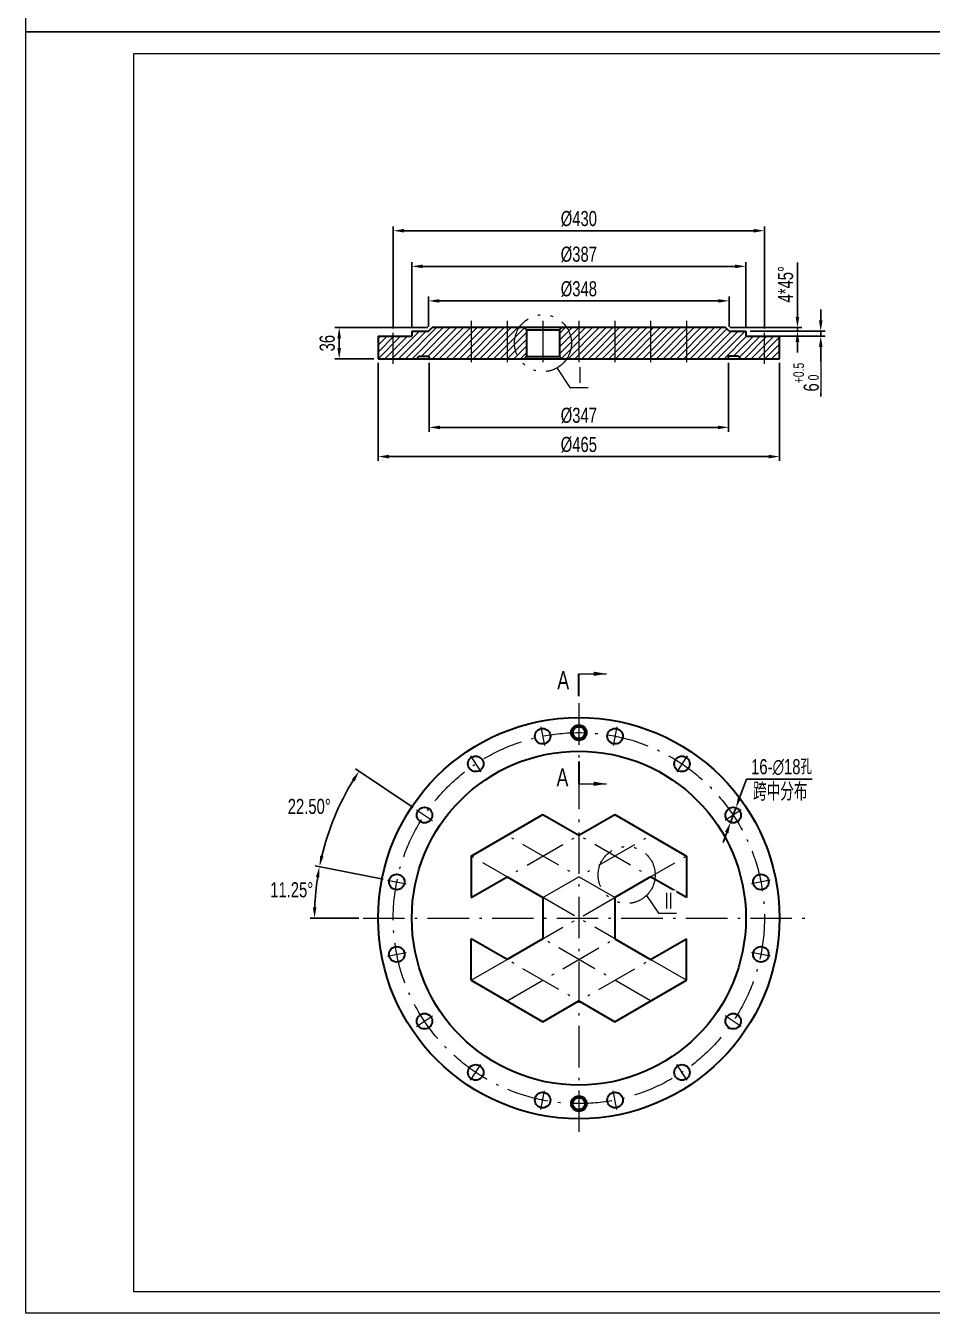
# Model space of a CAD drawing. Header units: millimetres. Extents: x -1909 to 2291, y -510 to 2460.
# Drawn here: x -1909 to -859, y -510 to 982 of the extents above; entities that cross this region are included whole.
import ezdxf

# ---------------------------------------------------------------- set-up
doc = ezdxf.new("R2010")
doc.units = ezdxf.units.MM
doc.linetypes.add('ACAD_ISO10W100', pattern=[18.7, 12, -3, 0.7, -3])
doc.linetypes.add('ACAD_ISO12W100', pattern=[22.4, 12, -3, 0.7, -3, 0.7, -3])
for name, color, linetype, lineweight in [('中心线', 1, 'ACAD_ISO10W100', 18), ('中粗线', 4, 'Continuous', 35), ('双点划线', 3, 'ACAD_ISO12W100', 18), ('标注', 7, 'Continuous', 18), ('细实线', 7, 'Continuous', 18)]:
    doc.layers.add(name, color=color, linetype=linetype, lineweight=lineweight)
doc.styles.add('HGCAD', font='HGCAD.SHX', dxfattribs={"width": 0.75, "bigfont": 'HZTXT.SHX'})
doc.dimstyles.new('HGCAD$0', dxfattribs={"dimtxt": 3.5, "dimasz": 2.5, "dimexe": 1, "dimexo": 1, "dimgap": 1, "dimtad": 1, "dimdec": 1, "dimdsep": 46, "dimtxsty": 'HGCAD', "dimcen": 0, "dimadec": 1, "dimazin": 0, "dimtfac": 1, "dimtmove": 0, "dimatfit": 1, "dimfxl": 0, "dimarcsym": 0})
doc.dimstyles.new('HGCAD$2', dxfattribs={"dimtxt": 3.5, "dimasz": 2.5, "dimexe": 1, "dimexo": 1, "dimgap": 1, "dimtad": 2, "dimtih": 1, "dimdec": 1, "dimdsep": 46, "dimtxsty": 'HGCAD', "dimcen": 0, "dimadec": 0, "dimazin": 0, "dimtfac": 1, "dimtmove": 0, "dimatfit": 1, "dimfxl": 0, "dimarcsym": 0})
doc.dimstyles.new('HGCAD$3', dxfattribs={"dimtxt": 3.5, "dimasz": 2.5, "dimexe": 1, "dimexo": 1, "dimgap": 1, "dimtad": 1, "dimtoh": 1, "dimdec": 1, "dimdsep": 46, "dimtxsty": 'HGCAD', "dimcen": 0, "dimadec": 1, "dimazin": 0, "dimtfac": 1, "dimtmove": 0, "dimatfit": 1, "dimfxl": 0, "dimarcsym": 0})

# ---------------------------------------------------------------- blocks, each defined once
blk = doc.blocks.new('HGCAD#HGTFTK~A3H~HGCAD图框')
at = {"layer": '细实线', "color": 7}
blk.add_lwpolyline([(5, -5), (-415, -5), (-415, 292), (5, 292)], close=True, dxfattribs=at)
at = {"layer": '细实线', "color": 2}
blk.add_lwpolyline([(0, 0), (-390, 0), (-390, 287), (0, 287)], close=True, dxfattribs=at)
blk = doc.blocks.new('*D52')
at = {"layer": 'Defpoints', "color": 0, "ltscale": 5}
for p in [(-1501, 596.3), (-1036, 596.3), (-1501, 482.8)]:
    blk.add_point(p, dxfattribs=at)
at = {"layer": '标注', "color": 0, "lineweight": -2, "ltscale": 5}
for p, q in [((-1501, 591.3), (-1501, 477.8)), ((-1036, 591.3), (-1036, 477.8)), ((-1048.5, 482.8), (-1488.5, 482.8))]:
    blk.add_line(p, q, dxfattribs=at)
at = {"layer": '标注', "color": 0, "ltscale": 5}
for points in [[(-1488.5, 484.9), (-1488.5, 480.8), (-1501, 482.8)], [(-1048.5, 484.9), (-1048.5, 480.8), (-1036, 482.8)]]:
    blk.add_solid(points, dxfattribs=at)
at = {"layer": '标注', "color": 0, "ltscale": 5, "insert": (-1268.5, 496.6), "char_height": 17.5, "attachment_point": 5, "style": 'HGCAD', "bg_fill": 3, "box_fill_scale": 1.1, "bg_fill_color": 256, "bg_fill_true_color": 13158600, "bg_fill_transparency": 2157}
blk.add_mtext('%%C465', dxfattribs=at)
blk = doc.blocks.new('*D53')
at = {"layer": 'Defpoints', "color": 0, "ltscale": 5}
for p in [(-1442, 596.3), (-1095, 596.3), (-1095, 516.7)]:
    blk.add_point(p, dxfattribs=at)
at = {"layer": '标注', "color": 0, "lineweight": -2, "ltscale": 5}
for p, q in [((-1442, 591.3), (-1442, 511.7)), ((-1095, 591.3), (-1095, 511.7)), ((-1429.5, 516.7), (-1107.5, 516.7))]:
    blk.add_line(p, q, dxfattribs=at)
at = {"layer": '标注', "color": 0, "ltscale": 5}
for points in [[(-1429.5, 518.7), (-1429.5, 514.6), (-1442, 516.7)], [(-1107.5, 518.7), (-1107.5, 514.6), (-1095, 516.7)]]:
    blk.add_solid(points, dxfattribs=at)
at = {"layer": '标注', "color": 0, "ltscale": 5, "insert": (-1268.5, 530.4), "char_height": 17.5, "attachment_point": 5, "style": 'HGCAD', "bg_fill": 3, "box_fill_scale": 1.1, "bg_fill_color": 256, "bg_fill_true_color": 13158600, "bg_fill_transparency": 2282}
blk.add_mtext('%%C347', dxfattribs=at)
blk = doc.blocks.new('*D54')
at = {"layer": 'Defpoints', "color": 0, "ltscale": 5}
for p in [(-1094.5, 663.3), (-1442.5, 628.3), (-1094.5, 628.3)]:
    blk.add_point(p, dxfattribs=at)
at = {"layer": '标注', "color": 0, "lineweight": -2, "ltscale": 5}
for p, q in [((-1442.5, 633.3), (-1442.5, 668.3)), ((-1430, 663.3), (-1107, 663.3)), ((-1094.5, 633.3), (-1094.5, 668.3))]:
    blk.add_line(p, q, dxfattribs=at)
at = {"layer": '标注', "color": 0, "ltscale": 5}
for points in [[(-1430, 665.3), (-1430, 661.2), (-1442.5, 663.3)], [(-1107, 665.3), (-1107, 661.2), (-1094.5, 663.3)]]:
    blk.add_solid(points, dxfattribs=at)
at = {"layer": '标注', "color": 0, "ltscale": 5, "insert": (-1268.5, 677), "char_height": 17.5, "attachment_point": 5, "style": 'HGCAD', "bg_fill": 3, "box_fill_scale": 1.1, "bg_fill_color": 256, "bg_fill_true_color": 13158600, "bg_fill_transparency": 2177}
blk.add_mtext('%%C348', dxfattribs=at)
blk = doc.blocks.new('*D55')
at = {"layer": 'Defpoints', "color": 0, "ltscale": 5}
for p in [(-1075, 703.3), (-1462, 628.3), (-1075, 628.3)]:
    blk.add_point(p, dxfattribs=at)
at = {"layer": '标注', "color": 0, "lineweight": -2, "ltscale": 5}
for p, q in [((-1462, 633.3), (-1462, 708.3)), ((-1449.5, 703.3), (-1087.5, 703.3)), ((-1075, 633.3), (-1075, 708.3))]:
    blk.add_line(p, q, dxfattribs=at)
at = {"layer": '标注', "color": 0, "ltscale": 5}
for points in [[(-1449.5, 705.4), (-1449.5, 701.2), (-1462, 703.3)], [(-1087.5, 705.4), (-1087.5, 701.2), (-1075, 703.3)]]:
    blk.add_solid(points, dxfattribs=at)
at = {"layer": '标注', "color": 0, "ltscale": 5, "insert": (-1268.5, 717.1), "char_height": 17.5, "attachment_point": 5, "style": 'HGCAD', "bg_fill": 3, "box_fill_scale": 1.1, "bg_fill_color": 256, "bg_fill_true_color": 13158600, "bg_fill_transparency": 2197}
blk.add_mtext('%%C387', dxfattribs=at)
blk = doc.blocks.new('*D56')
at = {"layer": 'Defpoints', "color": 0, "ltscale": 5}
for p in [(-1053.5, 744.6), (-1483.5, 626.3), (-1053.5, 626.3)]:
    blk.add_point(p, dxfattribs=at)
at = {"layer": '标注', "color": 0, "lineweight": -2, "ltscale": 5}
for p, q in [((-1483.5, 631.3), (-1483.5, 749.6)), ((-1053.5, 631.3), (-1053.5, 749.6)), ((-1471, 744.6), (-1066, 744.6))]:
    blk.add_line(p, q, dxfattribs=at)
at = {"layer": '标注', "color": 0, "ltscale": 5}
for points in [[(-1471, 746.7), (-1471, 742.5), (-1483.5, 744.6)], [(-1066, 746.7), (-1066, 742.5), (-1053.5, 744.6)]]:
    blk.add_solid(points, dxfattribs=at)
at = {"layer": '标注', "color": 0, "ltscale": 5, "insert": (-1268.5, 758.4), "char_height": 17.5, "attachment_point": 5, "style": 'HGCAD', "bg_fill": 3, "box_fill_scale": 1.1, "bg_fill_color": 256, "bg_fill_true_color": 13158600, "bg_fill_transparency": 2322}
blk.add_mtext('%%C430', dxfattribs=at)
blk = doc.blocks.new('*D57')
at = {"layer": 'Defpoints', "color": 0, "ltscale": 5}
for p in [(-1098.5, 632.3), (-1075, 628.3), (-1015.3, 628.3)]:
    blk.add_point(p, dxfattribs=at)
at = {"layer": '标注', "color": 0, "lineweight": -2, "ltscale": 5}
for p, q in [((-1015.3, 644.8), (-1015.3, 707.7)), ((-1093.5, 632.3), (-1010.3, 632.3)), ((-1070, 628.3), (-1010.3, 628.3)), ((-1015.3, 628.3), (-1015.3, 632.3)), ((-1015.3, 615.8), (-1015.3, 603.3))]:
    blk.add_line(p, q, dxfattribs=at)
at = {"layer": '标注', "color": 0, "ltscale": 5}
for points in [[(-1017.4, 644.8), (-1013.2, 644.8), (-1015.3, 632.3)], [(-1017.4, 615.8), (-1013.2, 615.8), (-1015.3, 628.3)]]:
    blk.add_solid(points, dxfattribs=at)
at = {"layer": '标注', "color": 0, "ltscale": 5, "insert": (-1029, 682.5), "char_height": 17.5, "attachment_point": 5, "rotation": 90, "style": 'HGCAD', "bg_fill": 3, "box_fill_scale": 1.1, "bg_fill_color": 256, "bg_fill_true_color": 13158600, "bg_fill_transparency": 2207}
blk.add_mtext('4*45%%D', dxfattribs=at)
blk = doc.blocks.new('*D58')
at = {"layer": 'Defpoints', "color": 0, "ltscale": 5}
for p in [(-1075, 628.3), (-1075, 622.3), (-988.3, 622.3)]:
    blk.add_point(p, dxfattribs=at)
at = {"layer": '标注', "color": 0, "lineweight": -2, "ltscale": 5}
for p, q in [((-988.3, 640.8), (-988.3, 653.3)), ((-1070, 628.3), (-983.3, 628.3)), ((-988.3, 628.3), (-988.3, 622.3)), ((-1070, 622.3), (-983.3, 622.3)), ((-988.3, 609.8), (-988.3, 552.4))]:
    blk.add_line(p, q, dxfattribs=at)
at = {"layer": '标注', "color": 0, "ltscale": 5}
for points in [[(-990.4, 640.8), (-986.2, 640.8), (-988.3, 628.3)], [(-990.4, 609.8), (-986.2, 609.8), (-988.3, 622.3)]]:
    blk.add_solid(points, dxfattribs=at)
at = {"layer": '标注', "color": 0, "ltscale": 5, "insert": (-1005.2, 574.9), "char_height": 17.5, "attachment_point": 5, "rotation": 90, "style": 'HGCAD', "bg_fill": 3, "box_fill_scale": 1.1, "bg_fill_color": 256, "bg_fill_true_color": 13158600, "bg_fill_transparency": 2212}
blk.add_mtext('6{\\H0.7x;\\S+0.5^  0;}', dxfattribs=at)
blk = doc.blocks.new('*D48')
at = {"layer": 'Defpoints', "color": 0, "ltscale": 5}
for p in [(-1490.2, -8), (-1468.6, -12.3), (-1518.5, -52.1), (-1004.5, -52.1)]:
    blk.add_point(p, dxfattribs=at)
at = {"layer": '标注', "color": 0, "lineweight": -2, "ltscale": 5}
for p, q in [((-1495.1, -7), (-1573.8, 8.7)), ((-1523.5, -52.1), (-1579.7, -52.1))]:
    blk.add_line(p, q, dxfattribs=at)
blk.add_arc((-1268.5, -52.1), 306.2, 171.0888, 177.6612, dxfattribs=at)
at = {"layer": '标注', "color": 0, "ltscale": 5}
for points in [[(-1573.1, -4.3), (-1569, -5), (-1568.9, 7.7)], [(-1572.4, -39.6), (-1576.6, -39.5), (-1574.7, -52.1)]]:
    blk.add_solid(points, dxfattribs=at)
at = {"layer": '标注', "color": 0, "ltscale": 5, "insert": (-1601.1, -19.3), "char_height": 17.5, "attachment_point": 5, "style": 'HGCAD', "bg_fill": 3, "box_fill_scale": 1.1, "bg_fill_color": 256, "bg_fill_true_color": 13158600, "bg_fill_transparency": 3215136}
blk.add_mtext('11.25°', dxfattribs=at)
at = {"layer": 'Defpoints', "color": 0, "ltscale": 5}
blk.add_point((-1572.1, -12.1), dxfattribs=at)
blk = doc.blocks.new('*D49')
at = {"layer": 'Defpoints', "color": 0, "ltscale": 5}
for p in [(-1543.2, 83.4), (-1456.4, 73.5), (-1438.1, 61.3), (-1490.2, -8), (-1468.6, -12.3)]:
    blk.add_point(p, dxfattribs=at)
at = {"layer": '标注', "color": 0, "lineweight": -2, "ltscale": 5}
for p, q in [((-1460.6, 76.3), (-1527.3, 120.9)), ((-1495.1, -7), (-1573.8, 8.7))]:
    blk.add_line(p, q, dxfattribs=at)
blk.add_arc((-1268.5, -52.1), 306.3, 148.5887, 166.4113, dxfattribs=at)
at = {"layer": '标注', "color": 0, "ltscale": 5}
for points in [[(-1531.6, 108.7), (-1528.1, 106.4), (-1523.1, 118.1)], [(-1564.2, 19.4), (-1568.2, 20.3), (-1568.9, 7.7)]]:
    blk.add_solid(points, dxfattribs=at)
at = {"layer": '标注', "color": 0, "ltscale": 5, "insert": (-1580.8, 77.3), "char_height": 17.5, "attachment_point": 5, "style": 'HGCAD', "bg_fill": 3, "box_fill_scale": 1.1, "bg_fill_color": 256, "bg_fill_true_color": 13158600, "bg_fill_transparency": 3277717}
blk.add_mtext('22.50°', dxfattribs=at)
blk = doc.blocks.new('*D50')
at = {"layer": 'Defpoints', "color": 0, "ltscale": 5}
for p in [(-1438.5, 632.3), (-1501, 596.3)]:
    blk.add_point(p, dxfattribs=at)
at = {"layer": '标注', "color": 0, "lineweight": -2, "ltscale": 5}
for p, q in [((-1443.5, 632.3), (-1551.1, 632.3)), ((-1546.1, 619.8), (-1546.1, 608.8)), ((-1506, 596.3), (-1551.1, 596.3))]:
    blk.add_line(p, q, dxfattribs=at)
at = {"layer": '标注', "color": 0, "ltscale": 5}
for points in [[(-1548.2, 619.8), (-1544, 619.8), (-1546.1, 632.3)], [(-1548.2, 608.8), (-1544, 608.8), (-1546.1, 596.3)]]:
    blk.add_solid(points, dxfattribs=at)
at = {"layer": '标注', "color": 0, "ltscale": 5, "insert": (-1559.9, 614.3), "char_height": 17.5, "attachment_point": 5, "rotation": 90, "style": 'HGCAD', "bg_fill": 3, "box_fill_scale": 1.1, "bg_fill_color": 256, "bg_fill_true_color": 13158600, "bg_fill_transparency": 2537}
blk.add_mtext('36', dxfattribs=at)
at = {"layer": 'Defpoints', "color": 0, "ltscale": 5}
blk.add_point((-1546.1, 596.3), dxfattribs=at)
blk = doc.blocks.new('*D51')
at = {"layer": 'Defpoints', "color": 0, "ltscale": 5}
for p in [(-1086.6, 75.8), (-1092.9, 58.9)]:
    blk.add_point(p, dxfattribs=at)
at = {"layer": '标注', "color": 0, "lineweight": -2, "ltscale": 5}
for p, q in [((-1082.3, 87.5), (-1074.3, 109.1)), ((-1074.3, 109.1), (-998.3, 109.1)), ((-1092.9, 58.9), (-1086.6, 75.8)), ((-1097.2, 47.2), (-1101.5, 35.5))]:
    blk.add_line(p, q, dxfattribs=at)
at = {"layer": '标注', "color": 0, "ltscale": 5}
for points in [[(-1084.2, 88.3), (-1080.3, 86.8), (-1086.6, 75.8)], [(-1099.1, 47.9), (-1095.2, 46.5), (-1092.9, 58.9)]]:
    blk.add_solid(points, dxfattribs=at)
at = {"layer": '标注', "color": 0, "ltscale": 5, "insert": (-1033.8, 122.9), "char_height": 17.5, "attachment_point": 5, "style": 'HGCAD', "bg_fill": 3, "box_fill_scale": 1.1, "bg_fill_color": 256, "bg_fill_true_color": 13158600, "bg_fill_transparency": 2767}
blk.add_mtext('16-∅18孔', dxfattribs=at)

msp = doc.modelspace()

# ---------------------------------------------------------------- hatches: boundary and pattern name
at = {"layer": '细实线', "ltscale": 4}
h = msp.add_hatch(dxfattribs=at)
h.set_pattern_fill('ANSI31', color=5, scale=1.75, style=0)
h.set_pattern_definition([(45, (-1869.548, -1438.21), (-3.928862, 3.928862), [])])
h.paths.add_polyline_path([(-1393.21, 632.27), (-1438.5, 632.27), (-1442.5, 628.27), (-1462, 628.27), (-1462, 622.27), (-1483.5, 622.27), (-1483.5, 596.27), (-1456.02, 596.27), (-1453.5, 599.27), (-1442, 599.27), (-1442, 596.27), (-1393.21, 596.27)])
h.paths.add_polyline_path([(-1483.5, 622.27), (-1501, 622.27), (-1501, 596.27), (-1483.5, 596.27)])
h.paths.add_polyline_path([(-1351.64, 632.27), (-1393.21, 632.27), (-1393.21, 596.27), (-1351.64, 596.27)])
h.paths.add_polyline_path([(-1329.27, 629.77), (-1331.77, 632.27), (-1351.64, 632.27), (-1351.64, 596.27), (-1331.77, 596.27), (-1329.27, 598.77)])
h.paths.add_polyline_path([(-1268.5, 632.27), (-1288.37, 632.27), (-1290.87, 629.77), (-1290.87, 598.77), (-1288.37, 596.27), (-1268.5, 596.27)])
h.paths.add_polyline_path([(-1226.93, 632.27), (-1268.5, 632.27), (-1268.5, 596.27), (-1226.93, 596.27)])
h.paths.add_polyline_path([(-1185.36, 632.27), (-1226.93, 632.27), (-1226.93, 596.27), (-1185.36, 596.27)])
h.paths.add_polyline_path([(-1143.79, 632.27), (-1185.36, 632.27), (-1185.36, 596.27), (-1143.79, 596.27)])
h.paths.add_polyline_path([(-1053.5, 622.27), (-1075, 622.27), (-1075, 628.27), (-1094.5, 628.27), (-1098.5, 632.27), (-1143.79, 632.27), (-1143.79, 596.27), (-1095, 596.27), (-1095, 599.27), (-1083.5, 599.27), (-1080.98, 596.27), (-1053.5, 596.27)])
h.paths.add_polyline_path([(-1036, 622.27), (-1053.5, 622.27), (-1053.5, 596.27), (-1036, 596.27)])

# ---------------------------------------------------------------- linework, layer by layer
at = {"layer": '中心线', "ltscale": 4}
for p, q in [((-1393.21, 640.27), (-1393.21, 589.27)), ((-1351.64, 640.27), (-1351.64, 589.27)), ((-1310.07, 640.27), (-1310.07, 589.27)), ((-1268.5, 640.27), (-1268.5, 589.27)), ((-1226.93, 640.27), (-1226.93, 589.27)), ((-1185.36, 640.27), (-1185.36, 589.27)), ((-1143.79, 640.27), (-1143.79, 589.27)), ((-1483.5, 590.27), (-1483.5, 626.27)), ((-1053.5, 590.27), (-1053.5, 626.27)), ((-1268.5, 196.94), (-1268.5, -309.06)), ((-1312.59, 169.59), (-1308.3, 148.02)), ((-1224.41, 169.59), (-1228.7, 148.02)), ((-1394.06, 135.85), (-1381.84, 117.56)), ((-1142.94, 135.85), (-1155.16, 117.56)), ((-1456.41, 73.49), (-1438.12, 61.27)), ((-1393.21, -28.06), (-1226.93, 67.94)), ((-1393.21, 19.94), (-1310.07, 67.94)), ((-1143.79, -28.06), (-1310.07, 67.94)), ((-1143.79, 19.94), (-1226.93, 67.94)), ((-1080.59, 73.49), (-1098.88, 61.27)), ((-1226.93, -28.06), (-1351.64, 43.94)), ((-1310.07, -28.06), (-1185.36, 43.94)), ((-1393.21, -124.06), (-1143.79, 19.94)), ((-1393.21, -124.06), (-1143.79, 19.94)), ((-1143.79, -124.06), (-1393.21, 19.94)), ((-1143.79, -124.06), (-1393.21, 19.94)), ((-1490.16, -7.97), (-1468.58, -12.27)), ((-1046.84, -7.97), (-1068.42, -12.27)), ((-1310.07, -28.06), (-1310.07, -76.06)), ((-1226.93, -28.06), (-1226.93, -76.06)), ((-1518.5, -52.06), (-1004.5, -52.06)), ((-1226.93, -172.06), (-1393.21, -76.06)), ((-1351.64, -148.06), (-1226.93, -76.06)), ((-1310.07, -172.06), (-1143.79, -76.06)), ((-1185.36, -148.06), (-1310.07, -76.06)), ((-1490.16, -96.15), (-1468.58, -91.86)), ((-1046.84, -96.15), (-1068.42, -91.86)), ((-1310.07, -172.06), (-1393.21, -124.06)), ((-1226.93, -172.06), (-1143.79, -124.06)), ((-1456.41, -177.62), (-1438.12, -165.4)), ((-1080.59, -177.62), (-1098.88, -165.4)), ((-1394.06, -239.98), (-1381.84, -221.68)), ((-1142.94, -239.98), (-1155.16, -221.68)), ((-1312.59, -273.72), (-1308.3, -252.14)), ((-1224.41, -273.72), (-1228.7, -252.14))]:
    msp.add_line(p, q, dxfattribs=at)
msp.add_circle((-1268.5, -52.06), 215, dxfattribs=at)
at = {"layer": '中粗线', "ltscale": 4}
for p, q in [((-1462, 628.27), (-1442.5, 628.27)), ((-1462, 628.27), (-1462, 622.27)), ((-1442.5, 628.27), (-1438.5, 632.27)), ((-1098.5, 632.27), (-1438.5, 632.27)), ((-1329.27, 629.77), (-1331.77, 632.27)), ((-1329.27, 629.77), (-1329.27, 598.77)), ((-1329.27, 629.77), (-1290.87, 629.77)), ((-1290.87, 629.77), (-1288.37, 632.27)), ((-1290.87, 629.77), (-1290.87, 598.77)), ((-1094.5, 628.27), (-1098.5, 632.27)), ((-1094.5, 628.27), (-1075, 628.27)), ((-1075, 628.27), (-1075, 622.27)), ((-1501, 622.27), (-1501, 596.27)), ((-1501, 622.27), (-1462, 622.27)), ((-1075, 622.27), (-1036, 622.27)), ((-1036, 596.27), (-1036, 622.27)), ((-1453.5, 599.27), (-1456.02, 596.27)), ((-1453.5, 599.27), (-1442, 599.27)), ((-1442, 596.27), (-1442, 599.27)), ((-1329.27, 598.77), (-1331.77, 596.27)), ((-1329.27, 598.77), (-1290.87, 598.77)), ((-1290.87, 598.77), (-1288.37, 596.27)), ((-1095, 596.27), (-1095, 599.27)), ((-1083.5, 599.27), (-1095, 599.27)), ((-1083.5, 599.27), (-1080.98, 596.27)), ((-1501, 596.27), (-1036, 596.27)), ((-1463.5, 596.27), (-1463.5, 596.27)), ((-1073.5, 596.27), (-1073.5, 596.27)), ((-1393.21, 19.94), (-1310.07, 67.94)), ((-1310.07, 67.94), (-1268.5, 43.94)), ((-1268.5, 43.94), (-1226.93, 67.94)), ((-1226.93, 67.94), (-1143.79, 19.94)), ((-1393.21, 19.94), (-1393.21, -28.06)), ((-1143.79, 19.94), (-1143.79, -28.06)), ((-1393.21, -28.06), (-1351.64, -4.06)), ((-1351.64, -4.06), (-1310.07, -28.06)), ((-1185.36, -4.06), (-1226.93, -28.06)), ((-1143.79, -28.06), (-1185.36, -4.06)), ((-1310.07, -28.06), (-1310.07, -76.06)), ((-1226.93, -28.06), (-1226.93, -76.06)), ((-1393.21, -124.06), (-1393.21, -76.06)), ((-1351.64, -100.06), (-1393.21, -76.06)), ((-1310.07, -76.06), (-1351.64, -100.06)), ((-1226.93, -76.06), (-1185.36, -100.06)), ((-1185.36, -100.06), (-1143.79, -76.06)), ((-1143.79, -124.06), (-1143.79, -76.06)), ((-1393.21, -124.06), (-1310.07, -172.06)), ((-1226.93, -172.06), (-1143.79, -124.06)), ((-1310.07, -172.06), (-1268.5, -148.06)), ((-1268.5, -148.06), (-1226.93, -172.06))]:
    msp.add_line(p, q, dxfattribs=at)
at = {"layer": '中粗线', "color": 3, "ltscale": 6}
for p, q in [((-1268.5, 205.12), (-1268.5, 231.12)), ((-1268.5, 129.63), (-1268.5, 103.63))]:
    msp.add_line(p, q, dxfattribs=at)
at = {"layer": '中粗线', "ltscale": 4}
for centre, radius in [((-1268.5, -52.06), 232.5), ((-1310.44, 158.8), 9), ((-1268.5, 162.94), 9), ((-1268.5, 162.94), 7), ((-1226.55, 158.8), 9), ((-1268.5, -52.06), 193.5), ((-1387.95, 126.7), 9), ((-1149.05, 126.7), 9), ((-1447.26, 67.38), 9), ((-1089.73, 67.38), 9), ((-1479.37, -10.12), 9), ((-1057.63, -10.12), 9), ((-1479.37, -94.01), 9), ((-1057.63, -94.01), 9), ((-1447.26, -171.51), 9), ((-1089.73, -171.51), 9), ((-1387.95, -230.83), 9), ((-1149.05, -230.83), 9), ((-1310.44, -262.93), 9), ((-1268.5, -267.06), 9), ((-1268.5, -267.06), 7), ((-1226.55, -262.93), 9)]:
    msp.add_circle(centre, radius, dxfattribs=at)
at = {"layer": '双点划线', "ltscale": 4}
for centre in [(-1310.07, 614.27), (-1213.12, -2.07), (-1213.12, -2.07)]:
    msp.add_circle(centre, 33, dxfattribs=at)
at = {"layer": '标注', "color": 3, "ltscale": 6}
for p, q in [((-1268.5, 231.12), (-1236.5, 231.12)), ((-1268.5, 103.63), (-1236.5, 103.63))]:
    msp.add_line(p, q, dxfattribs=at)
for points in [[(-1251.5, 228.62), (-1251.5, 233.62), (-1236.5, 231.12)], [(-1251.5, 106.13), (-1251.5, 101.13), (-1236.5, 103.63)]]:
    msp.add_solid(points, dxfattribs=at)
at = {"layer": '细实线', "color": 6, "ltscale": 4}
for centre, start, end in [((-1268.5, 162.94), 181.06603, 90), ((-1268.5, -267.06), 270, 178.93397)]:
    msp.add_arc(centre, 8, start, end, dxfattribs=at)

# ---------------------------------------------------------------- block references
at = {"layer": '细实线', "ltscale": 5, "xscale": 5, "yscale": 5, "zscale": 5}
for p in [(165.84, 1000.04), (165.84, -484.96)]:
    msp.add_blockref('HGCAD#HGTFTK~A3H~HGCAD图框', p, dxfattribs=at)

# ---------------------------------------------------------------- next in the draw order: texts
at = {"layer": '标注', "color": 3, "ltscale": 6, "char_height": 21, "width": 15.7272, "attachment_point": 5, "style": 'HGCAD', "bg_fill": 3, "box_fill_scale": 1.1, "bg_fill_color": 256, "bg_fill_true_color": 13158600, "bg_fill_transparency": 427}
for insert in [(-1286.61, 223.68), (-1287.47, 111.06)]:
    msp.add_mtext('A', dxfattribs=dict(at, insert=insert))

# ---------------------------------------------------------------- next in the draw order: dimensions: what is measured, and where the dimension line sits
at = {"layer": '标注', "color": 3, "ltscale": 5}
for base, p1, p2, picture, middle in [((-1094.5, 663.26), (-1442.5, 628.27), (-1094.5, 628.27), '*D54', (-1268.5, 677.01)), ((-1501, 482.84), (-1036, 596.27), (-1501, 596.27), '*D52', (-1268.5, 496.59))]:
    dim = msp.add_linear_dim(base=base, p1=p1, p2=p2, text='%%C<>', dimstyle='HGCAD$0', override={"dimscale": 5}, dxfattribs=at)
    dim.commit()
    dim.dimension.update_dxf_attribs({"geometry": picture, "text_midpoint": middle})
dim = msp.add_diameter_dim_2p(p1=(-1092.85, 58.94), p2=(-1086.61, 75.82), text='16-<>孔', dimstyle='HGCAD$3', override={"dimscale": 5, "dimtdec": 1}, dxfattribs=at)
dim.commit()
dim.dimension.update_dxf_attribs({"geometry": '*D51', "text_midpoint": (-1033.78, 109.1), "dimtype": 163})
dim = msp.add_angular_dim_2l(base=(-1572.1216, -12.0917), line1=((-1490.1565, -7.9739), (-1468.5792, -12.2659)), line2=((-1518.499, -52.0643), (-1004.499, -52.0643)), dimstyle='HGCAD$2', override={"dimscale": 5, "dimadec": 2, "dimtdec": 1}, dxfattribs=at)
dim.commit()
dim.dimension.update_dxf_attribs({"geometry": '*D48', "text_midpoint": (-1601.0583, -19.3101)})

# ---------------------------------------------------------------- next in the draw order: linework, layer by layer
at = {"layer": '标注', "color": 6, "ltscale": 5}
for p, q in [((-1190.06, -25.67), (-1176.21, -46.42)), ((-1176.21, -46.42), (-1155.21, -46.42))]:
    msp.add_line(p, q, dxfattribs=at)

# ---------------------------------------------------------------- next in the draw order: texts
at = {"layer": '标注', "color": 3, "ltscale": 6, "insert": (-1035.15, 94.47), "char_height": 21, "width": 69.0905, "attachment_point": 5, "style": 'HGCAD', "bg_fill": 3, "box_fill_scale": 1.1, "bg_fill_color": 256, "bg_fill_true_color": 13158600, "bg_fill_transparency": 367}
msp.add_mtext('跨中分布', dxfattribs=at)

# ---------------------------------------------------------------- next in the draw order: dimensions: what is measured, and where the dimension line sits
at = {"layer": '标注', "color": 3, "ltscale": 5}
for base, p1, p2, picture, middle in [((-1075, 703.33), (-1462, 628.27), (-1075, 628.27), '*D55', (-1268.5, 717.08)), ((-1095, 516.66), (-1442, 596.27), (-1095, 596.27), '*D53', (-1268.5, 530.41))]:
    dim = msp.add_linear_dim(base=base, p1=p1, p2=p2, text='%%C<>', dimstyle='HGCAD$0', override={"dimscale": 5}, dxfattribs=at)
    dim.commit()
    dim.dimension.update_dxf_attribs({"geometry": picture, "text_midpoint": middle})
dim = msp.add_angular_dim_2l(base=(-1543.1797, 83.3932), line1=((-1456.4111, 73.4945), (-1438.1188, 61.272)), line2=((-1490.1565, -7.9739), (-1468.5792, -12.2659)), dimstyle='HGCAD$2', override={"dimscale": 5, "dimadec": 2, "dimtdec": 1}, dxfattribs=at)
dim.commit()
dim.dimension.update_dxf_attribs({"geometry": '*D49', "text_midpoint": (-1580.8314, 77.308)})

# ---------------------------------------------------------------- next in the draw order: linework, layer by layer
at = {"layer": '标注', "color": 6, "ltscale": 5}
for p, q in [((-1293.9, 585.51), (-1278.8, 562.87)), ((-1278.8, 562.87), (-1257.8, 562.87))]:
    msp.add_line(p, q, dxfattribs=at)

# ---------------------------------------------------------------- next in the draw order: texts
at = {"layer": '标注', "color": 6, "ltscale": 6, "insert": (-1164.53, -32.55), "char_height": 21, "width": 13.4149, "attachment_point": 5, "style": 'HGCAD', "bg_fill": 3, "box_fill_scale": 1.1, "bg_fill_color": 256, "bg_fill_true_color": 13158600, "bg_fill_transparency": 367}
msp.add_mtext('Ⅱ', dxfattribs=at)

# ---------------------------------------------------------------- next in the draw order: dimensions: what is measured, and where the dimension line sits
at = {"layer": '标注', "color": 3, "ltscale": 5}
dim = msp.add_linear_dim(base=(-1053.5, 744.62), p1=(-1483.5, 626.27), p2=(-1053.5, 626.27), text='%%C<>', dimstyle='HGCAD$0', override={"dimscale": 5}, dxfattribs=at)
dim.commit()
dim.dimension.update_dxf_attribs({"geometry": '*D56', "text_midpoint": (-1268.5, 758.37)})

# ---------------------------------------------------------------- next in the draw order: texts
at = {"layer": '标注', "color": 6, "ltscale": 6, "insert": (-1267.11, 576.75), "char_height": 21, "width": 13.4149, "attachment_point": 5, "style": 'HGCAD', "bg_fill": 3, "box_fill_scale": 1.1, "bg_fill_color": 256, "bg_fill_true_color": 13158600, "bg_fill_transparency": 367}
msp.add_mtext('Ⅰ', dxfattribs=at)

# ---------------------------------------------------------------- next in the draw order: dimensions: what is measured, and where the dimension line sits
at = {"layer": '标注', "color": 3, "ltscale": 5}
dim = msp.add_linear_dim(base=(-1015.27, 628.27), p1=(-1098.5, 632.27), p2=(-1075, 628.27), angle=90, text='<>*45%%D', dimstyle='HGCAD$0', override={"dimscale": 5}, dxfattribs=at)
dim.commit()
dim.dimension.update_dxf_attribs({"geometry": '*D57', "text_midpoint": (-1015.27, 682.47), "dimtype": 160})
dim = msp.add_linear_dim(base=(-1546.11, 596.27), p1=(-1438.5, 632.27), p2=(-1501, 596.27), angle=90, dimstyle='HGCAD$0', override={"dimscale": 5, "dimtdec": 1}, dxfattribs=at)
dim.commit()
dim.dimension.update_dxf_attribs({"geometry": '*D50', "text_midpoint": (-1559.86, 614.27)})

# ---------------------------------------------------------------- next in the draw order: dimensions: what is measured, and where the dimension line sits
dim = msp.add_linear_dim(base=(-988.27, 622.27), p1=(-1075, 628.27), p2=(-1075, 622.27), angle=90, text='<>{\\H0.7x;\\S+0.5^  0;}', dimstyle='HGCAD$0', override={"dimscale": 5}, dxfattribs=at)
dim.commit()
dim.dimension.update_dxf_attribs({"geometry": '*D58', "text_midpoint": (-1005.2, 574.86)})

doc.saveas('drawing.dxf')
